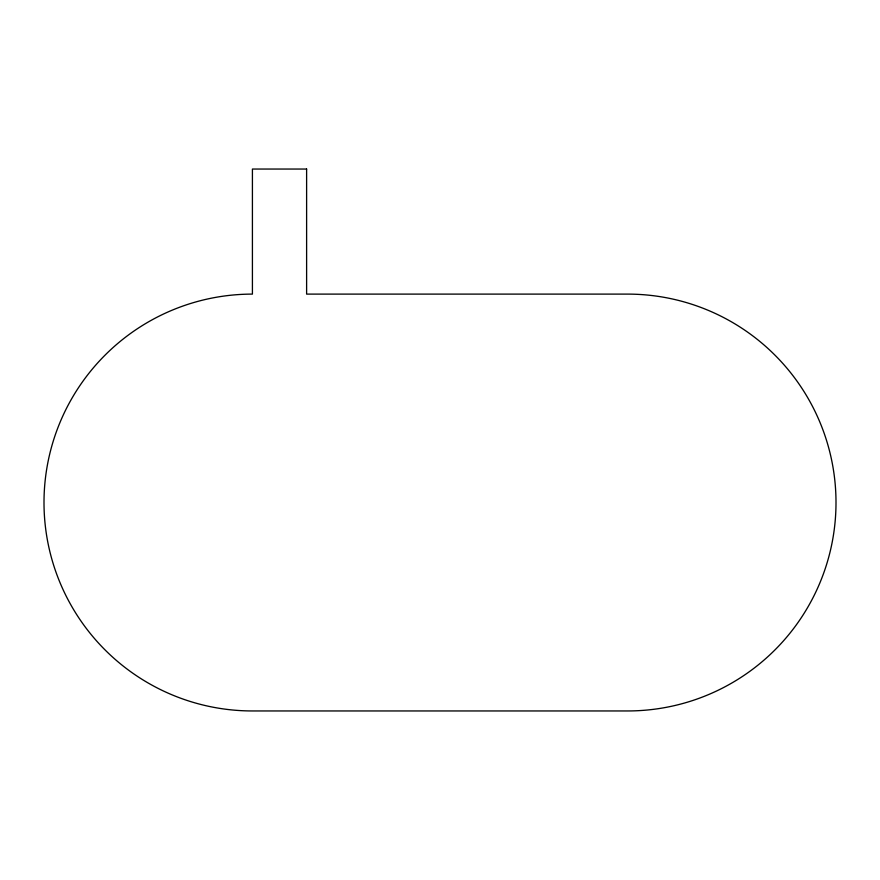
<?xml version="1.0" encoding="UTF-8"?>
<svg xmlns="http://www.w3.org/2000/svg" width="880" height="880" viewBox="0 0 880 880"><rect width="100%" height="100%" fill="white"/><g stroke="black" fill="none" stroke-linecap="round" stroke-linejoin="round"><path stroke-width="1.32" d="M306.614 169.048L252.417 169.048L252.417 294.107A208.417 208.417 0 0 0 44 502.524A208.417 208.417 0 0 0 252.417 710.952L627.583 710.952A208.417 208.417 0 0 0 836 502.524A208.417 208.417 0 0 0 627.583 294.107L306.614 294.107L306.614 169.048"/></g></svg>
